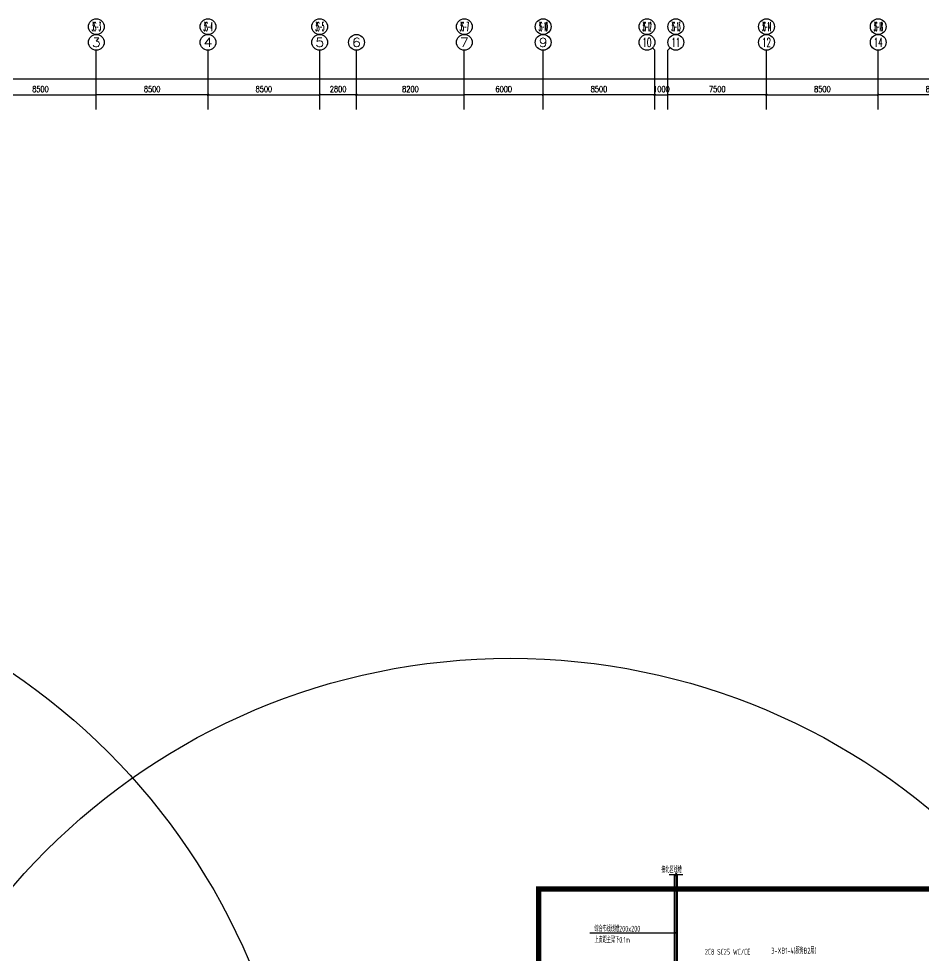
# Model space of a CAD drawing. Extents: x 0 to 3879896, y -114000 to 391286.
# Drawn here: x 1962917 to 2031749, y 320028 to 391286 of the extents above; entities that cross this region are included whole.
import ezdxf
from ezdxf.enums import TextEntityAlignment as Align

# ---------------------------------------------------------------- set-up
doc = ezdxf.new("R2010")
doc.units = 0
doc.header["$LTSCALE"] = 1000
doc.header["$MEASUREMENT"] = 0
doc.linetypes.add('SZGX_a-zzgr$0$DASHDOT2', pattern=[6, 3, -1.5, 0, -1.5])
doc.layers.get('0').update_dxf_attribs({"linetype": 'CONTINUOUS'})
doc.layers.get('Defpoints').update_dxf_attribs({"linetype": 'CONTINUOUS'})
doc.layers.add('Arc_建筑红线', color=1, linetype='CONTINUOUS', lineweight=40)
for name, color, linetype in [('AXIS', 3, 'CONTINUOUS'), ('AXIS_TEXT', 7, 'CONTINUOUS'), ('CABLETRAY_DOTE', 5, 'CONTINUOUS'), ('T-BAS', 11, '485_LINE'), ('T-BSA TEXT', 7, '485_LINE'), ('T-I-CHANNELS', 2, 'CONTINUOUS'), ('T-METER DATA', 150, 'C_LINE'), ('T-TEXT', 7, 'CONTINUOUS')]:
    doc.layers.add(name, color=color, linetype=linetype)
doc.styles.add('_TCH_AXIS', font='COMPLEX', dxfattribs={"bigfont": 'GBCBIG'})
doc.styles.add('DIM_FONT', font='SIMPLEX', dxfattribs={"width": 0.7, "bigfont": 'GBCBIG'})
doc.styles.add('GBSTYLE', font='gbxwxt.shx', dxfattribs={"width": 0.6, "bigfont": 'gbhzfs.shx'})
doc.styles.get("Standard").update_dxf_attribs({"font": 'GBENOR', "bigfont": 'GBCBIG'})
doc.linetypes.add('485_LINE', pattern='A,25.7,-3.58,["485",Standard,S=2.54,R=0,X=-3.2,Y=-1.27],-3.85', length=33.13)
doc.linetypes.add('C_LINE', pattern='A,25.7,-2.08,["C",Standard,S=2.54,R=0,X=-0.54,Y=-1.27],-2.35', length=30.13)
doc.dimstyles.new('DIMN', dxfattribs={"dimscale": 1.5, "dimtxt": 300, "dimasz": 100, "dimexe": 250, "dimexo": 300, "dimgap": 150, "dimtad": 1, "dimdec": 0, "dimzin": 0, "dimdsep": 46, "dimtxsty": 'DIM_FONT', "dimblk": 'ARCHTICK', "dimcen": 0.09, "dimclrt": 7, "dimazin": 2, "dimtfac": 1, "dimtdec": 0, "dimtix": 1, "dimtmove": 2, "dimatfit": 3, "dimldrblk": 'ARCHTICK', "dimfxl": 1, "dimtolj": 1, "dimtzin": 0, "dimarcsym": 0})

# ---------------------------------------------------------------- blocks, each defined once
blk = doc.blocks.new('_ArchTick')
at = {"color": 0, "linetype": 'ByBlock', "const_width": 0.4}
blk.add_lwpolyline([(-0.5, -0.5), (0.5, 0.5)], dxfattribs=at)
blk = doc.blocks.new('*D527')
at = {"layer": 'AXIS', "color": 0, "lineweight": -2}
for p, q in [((1886471, 384836), (1886471, 387061)), ((2274821, 384836), (2274821, 387061)), ((2274821, 386686), (1886471, 386686))]:
    blk.add_line(p, q, dxfattribs=at)
at = {"layer": 'Defpoints', "color": 0, "transparency": 16777216}
for p in [(1886471, 386686), (1886471, 384386), (2274821, 384386)]:
    blk.add_point(p, dxfattribs=at)
at = {"layer": 'AXIS', "color": 0, "lineweight": -2, "xscale": 150, "yscale": 150, "zscale": 150, "rotation": 180}
blk.add_blockref('_ArchTick', (1886471, 386686), dxfattribs=at)
at = {"layer": 'AXIS', "color": 0, "lineweight": -2, "xscale": 150, "yscale": 150, "zscale": 150}
blk.add_blockref('_ArchTick', (2274821, 386686), dxfattribs=at)
at = {"layer": 'AXIS', "color": 7, "insert": (2113321, 387136), "char_height": 450, "attachment_point": 5, "style": 'DIM_FONT'}
blk.add_mtext('\\A1;388350', dxfattribs=at)
blk = doc.blocks.new('*D528')
at = {"layer": 'AXIS', "color": 0, "lineweight": -2}
for p, q in [((1960321, 384836), (1960321, 385861)), ((1968821, 384836), (1968821, 385861)), ((1960321, 385486), (1968821, 385486))]:
    blk.add_line(p, q, dxfattribs=at)
at = {"layer": 'Defpoints', "color": 0, "transparency": 16777216}
for p in [(1968821, 385486), (1960321, 384386), (1968821, 384386)]:
    blk.add_point(p, dxfattribs=at)
at = {"layer": 'AXIS', "color": 0, "lineweight": -2, "xscale": 150, "yscale": 150, "zscale": 150, "rotation": 180}
blk.add_blockref('_ArchTick', (1960321, 385486), dxfattribs=at)
at = {"layer": 'AXIS', "color": 0, "lineweight": -2, "xscale": 150, "yscale": 150, "zscale": 150}
blk.add_blockref('_ArchTick', (1968821, 385486), dxfattribs=at)
at = {"layer": 'AXIS', "color": 7, "insert": (1964571, 385936), "char_height": 450, "attachment_point": 5, "style": 'DIM_FONT'}
blk.add_mtext('\\A1;8500', dxfattribs=at)
blk = doc.blocks.new('*D529')
at = {"layer": 'AXIS', "color": 0, "lineweight": -2}
for p, q in [((1977321, 384836), (1977321, 385861)), ((1985821, 384836), (1985821, 385861)), ((1977321, 385486), (1985821, 385486))]:
    blk.add_line(p, q, dxfattribs=at)
at = {"layer": 'Defpoints', "color": 0, "transparency": 16777216}
for p in [(1985821, 385486), (1977321, 384386), (1985821, 384386)]:
    blk.add_point(p, dxfattribs=at)
at = {"layer": 'AXIS', "color": 0, "lineweight": -2, "xscale": 150, "yscale": 150, "zscale": 150, "rotation": 180}
blk.add_blockref('_ArchTick', (1977321, 385486), dxfattribs=at)
at = {"layer": 'AXIS', "color": 0, "lineweight": -2, "xscale": 150, "yscale": 150, "zscale": 150}
blk.add_blockref('_ArchTick', (1985821, 385486), dxfattribs=at)
at = {"layer": 'AXIS', "color": 7, "insert": (1981571, 385936), "char_height": 450, "attachment_point": 5, "style": 'DIM_FONT'}
blk.add_mtext('\\A1;8500', dxfattribs=at)
blk = doc.blocks.new('*D530')
at = {"layer": 'AXIS', "color": 0, "lineweight": -2}
for p, q in [((1968821, 384836), (1968821, 385861)), ((1977321, 384836), (1977321, 385861)), ((1977321, 385486), (1968821, 385486))]:
    blk.add_line(p, q, dxfattribs=at)
at = {"layer": 'Defpoints', "color": 0, "transparency": 16777216}
for p in [(1968821, 385486), (1968821, 384386), (1977321, 384386)]:
    blk.add_point(p, dxfattribs=at)
at = {"layer": 'AXIS', "color": 0, "lineweight": -2, "xscale": 150, "yscale": 150, "zscale": 150, "rotation": 180}
blk.add_blockref('_ArchTick', (1968821, 385486), dxfattribs=at)
at = {"layer": 'AXIS', "color": 0, "lineweight": -2, "xscale": 150, "yscale": 150, "zscale": 150}
blk.add_blockref('_ArchTick', (1977321, 385486), dxfattribs=at)
at = {"layer": 'AXIS', "color": 7, "insert": (1973071, 385936), "char_height": 450, "attachment_point": 5, "style": 'DIM_FONT'}
blk.add_mtext('\\A1;8500', dxfattribs=at)
blk = doc.blocks.new('*D531')
at = {"layer": 'AXIS', "color": 0, "lineweight": -2}
for p, q in [((2011321, 384836), (2011321, 385861)), ((2012321, 384836), (2012321, 385861)), ((2011321, 385486), (2012321, 385486))]:
    blk.add_line(p, q, dxfattribs=at)
at = {"layer": 'Defpoints', "color": 0, "transparency": 16777216}
for p in [(2012321, 385486), (2011321, 384386), (2012321, 384386)]:
    blk.add_point(p, dxfattribs=at)
at = {"layer": 'AXIS', "color": 0, "lineweight": -2, "xscale": 150, "yscale": 150, "zscale": 150, "rotation": 180}
blk.add_blockref('_ArchTick', (2011321, 385486), dxfattribs=at)
at = {"layer": 'AXIS', "color": 0, "lineweight": -2, "xscale": 150, "yscale": 150, "zscale": 150}
blk.add_blockref('_ArchTick', (2012321, 385486), dxfattribs=at)
at = {"layer": 'AXIS', "color": 7, "insert": (2011821, 385936), "char_height": 450, "attachment_point": 5, "style": 'DIM_FONT'}
blk.add_mtext('\\A1;1000', dxfattribs=at)
blk = doc.blocks.new('*D532')
at = {"layer": 'AXIS', "color": 0, "lineweight": -2}
for p, q in [((2002821, 384836), (2002821, 385861)), ((2011321, 384836), (2011321, 385861)), ((2011321, 385486), (2002821, 385486))]:
    blk.add_line(p, q, dxfattribs=at)
at = {"layer": 'Defpoints', "color": 0, "transparency": 16777216}
for p in [(2002821, 385486), (2002821, 384386), (2011321, 384386)]:
    blk.add_point(p, dxfattribs=at)
at = {"layer": 'AXIS', "color": 0, "lineweight": -2, "xscale": 150, "yscale": 150, "zscale": 150, "rotation": 180}
blk.add_blockref('_ArchTick', (2002821, 385486), dxfattribs=at)
at = {"layer": 'AXIS', "color": 0, "lineweight": -2, "xscale": 150, "yscale": 150, "zscale": 150}
blk.add_blockref('_ArchTick', (2011321, 385486), dxfattribs=at)
at = {"layer": 'AXIS', "color": 7, "insert": (2007071, 385936), "char_height": 450, "attachment_point": 5, "style": 'DIM_FONT'}
blk.add_mtext('\\A1;8500', dxfattribs=at)
blk = doc.blocks.new('*D533')
at = {"layer": 'AXIS', "color": 0, "lineweight": -2}
for p, q in [((1985821, 384836), (1985821, 385861)), ((1988621, 384836), (1988621, 385861)), ((1988621, 385486), (1985821, 385486))]:
    blk.add_line(p, q, dxfattribs=at)
at = {"layer": 'Defpoints', "color": 0, "transparency": 16777216}
for p in [(1985821, 385486), (1985821, 384386), (1988621, 384386)]:
    blk.add_point(p, dxfattribs=at)
at = {"layer": 'AXIS', "color": 0, "lineweight": -2, "xscale": 150, "yscale": 150, "zscale": 150, "rotation": 180}
blk.add_blockref('_ArchTick', (1985821, 385486), dxfattribs=at)
at = {"layer": 'AXIS', "color": 0, "lineweight": -2, "xscale": 150, "yscale": 150, "zscale": 150}
blk.add_blockref('_ArchTick', (1988621, 385486), dxfattribs=at)
at = {"layer": 'AXIS', "color": 7, "insert": (1987221, 385936), "char_height": 450, "attachment_point": 5, "style": 'DIM_FONT'}
blk.add_mtext('\\A1;2800', dxfattribs=at)
blk = doc.blocks.new('*D534')
at = {"layer": 'AXIS', "color": 0, "lineweight": -2}
for p, q in [((1988621, 384836), (1988621, 385861)), ((1996821, 384836), (1996821, 385861)), ((1988621, 385486), (1996821, 385486))]:
    blk.add_line(p, q, dxfattribs=at)
at = {"layer": 'Defpoints', "color": 0, "transparency": 16777216}
for p in [(1996821, 385486), (1988621, 384386), (1996821, 384386)]:
    blk.add_point(p, dxfattribs=at)
at = {"layer": 'AXIS', "color": 0, "lineweight": -2, "xscale": 150, "yscale": 150, "zscale": 150, "rotation": 180}
blk.add_blockref('_ArchTick', (1988621, 385486), dxfattribs=at)
at = {"layer": 'AXIS', "color": 0, "lineweight": -2, "xscale": 150, "yscale": 150, "zscale": 150}
blk.add_blockref('_ArchTick', (1996821, 385486), dxfattribs=at)
at = {"layer": 'AXIS', "color": 7, "insert": (1992721, 385936), "char_height": 450, "attachment_point": 5, "style": 'DIM_FONT'}
blk.add_mtext('\\A1;8200', dxfattribs=at)
blk = doc.blocks.new('*D535')
at = {"layer": 'AXIS', "color": 0, "lineweight": -2}
for p, q in [((1996821, 384836), (1996821, 385861)), ((2002821, 384836), (2002821, 385861)), ((2002821, 385486), (1996821, 385486))]:
    blk.add_line(p, q, dxfattribs=at)
at = {"layer": 'Defpoints', "color": 0, "transparency": 16777216}
for p in [(1996821, 385486), (1996821, 384386), (2002821, 384386)]:
    blk.add_point(p, dxfattribs=at)
at = {"layer": 'AXIS', "color": 0, "lineweight": -2, "xscale": 150, "yscale": 150, "zscale": 150, "rotation": 180}
blk.add_blockref('_ArchTick', (1996821, 385486), dxfattribs=at)
at = {"layer": 'AXIS', "color": 0, "lineweight": -2, "xscale": 150, "yscale": 150, "zscale": 150}
blk.add_blockref('_ArchTick', (2002821, 385486), dxfattribs=at)
at = {"layer": 'AXIS', "color": 7, "insert": (1999821, 385936), "char_height": 450, "attachment_point": 5, "style": 'DIM_FONT'}
blk.add_mtext('\\A1;6000', dxfattribs=at)
blk = doc.blocks.new('*D536')
at = {"layer": 'AXIS', "color": 0, "lineweight": -2}
for p, q in [((2012321, 384836), (2012321, 385861)), ((2019821, 384836), (2019821, 385861)), ((2019821, 385486), (2012321, 385486))]:
    blk.add_line(p, q, dxfattribs=at)
at = {"layer": 'Defpoints', "color": 0, "transparency": 16777216}
for p in [(2012321, 385486), (2012321, 384386), (2019821, 384386)]:
    blk.add_point(p, dxfattribs=at)
at = {"layer": 'AXIS', "color": 0, "lineweight": -2, "xscale": 150, "yscale": 150, "zscale": 150, "rotation": 180}
blk.add_blockref('_ArchTick', (2012321, 385486), dxfattribs=at)
at = {"layer": 'AXIS', "color": 0, "lineweight": -2, "xscale": 150, "yscale": 150, "zscale": 150}
blk.add_blockref('_ArchTick', (2019821, 385486), dxfattribs=at)
at = {"layer": 'AXIS', "color": 7, "insert": (2016071, 385936), "char_height": 450, "attachment_point": 5, "style": 'DIM_FONT'}
blk.add_mtext('\\A1;7500', dxfattribs=at)
blk = doc.blocks.new('*D537')
at = {"layer": 'AXIS', "color": 0, "lineweight": -2}
for p, q in [((2019821, 384836), (2019821, 385861)), ((2028321, 384836), (2028321, 385861)), ((2019821, 385486), (2028321, 385486))]:
    blk.add_line(p, q, dxfattribs=at)
at = {"layer": 'Defpoints', "color": 0, "transparency": 16777216}
for p in [(2028321, 385486), (2019821, 384386), (2028321, 384386)]:
    blk.add_point(p, dxfattribs=at)
at = {"layer": 'AXIS', "color": 0, "lineweight": -2, "xscale": 150, "yscale": 150, "zscale": 150, "rotation": 180}
blk.add_blockref('_ArchTick', (2019821, 385486), dxfattribs=at)
at = {"layer": 'AXIS', "color": 0, "lineweight": -2, "xscale": 150, "yscale": 150, "zscale": 150}
blk.add_blockref('_ArchTick', (2028321, 385486), dxfattribs=at)
at = {"layer": 'AXIS', "color": 7, "insert": (2024071, 385936), "char_height": 450, "attachment_point": 5, "style": 'DIM_FONT'}
blk.add_mtext('\\A1;8500', dxfattribs=at)
blk = doc.blocks.new('*D538')
at = {"layer": 'AXIS', "color": 0, "lineweight": -2}
for p, q in [((2028321, 384836), (2028321, 385861)), ((2036821, 384836), (2036821, 385861)), ((2036821, 385486), (2028321, 385486))]:
    blk.add_line(p, q, dxfattribs=at)
at = {"layer": 'Defpoints', "color": 0, "transparency": 16777216}
for p in [(2028321, 385486), (2028321, 384386), (2036821, 384386)]:
    blk.add_point(p, dxfattribs=at)
at = {"layer": 'AXIS', "color": 0, "lineweight": -2, "xscale": 150, "yscale": 150, "zscale": 150, "rotation": 180}
blk.add_blockref('_ArchTick', (2028321, 385486), dxfattribs=at)
at = {"layer": 'AXIS', "color": 0, "lineweight": -2, "xscale": 150, "yscale": 150, "zscale": 150}
blk.add_blockref('_ArchTick', (2036821, 385486), dxfattribs=at)
at = {"layer": 'AXIS', "color": 7, "insert": (2032571, 385936), "char_height": 450, "attachment_point": 5, "style": 'DIM_FONT'}
blk.add_mtext('\\A1;8500', dxfattribs=at)

msp = doc.modelspace()

# ---------------------------------------------------------------- hatches: boundary and pattern name
at = {"layer": 'T-TEXT', "linetype": 'ByBlock'}
h = msp.add_hatch(color=256, dxfattribs=at)
edge = h.paths.add_edge_path()
edge.add_arc((2012821.4, 321730.6), 37.5, 0, 360)

# ---------------------------------------------------------------- linework, layer by layer
at = {"layer": 'Arc_建筑红线', "color": 20, "linetype": 'SZGX_a-zzgr$0$DASHDOT2', "ltscale": 0.2, "const_width": 400, "elevation": 0}
msp.add_lwpolyline([(2129528.4, 303600.5), (2137528.4, 311600.5), (2154948.4, 311600.5), (2154948.4, 325060.5), (2002488.4, 325060.5), (2002488.4, 311600.5), (1884278.4, 311600.5), (1883028.4, 309100.5), (1883028.4, 224070.5), (1988318.4, 224070.5), (1988318.4, 129100.5), (2129528.4, 129100.5), (2129528.4, 303600.5)], dxfattribs=at)
at = {"layer": 'AXIS'}
for p, q in [((1968821.4, 384386), (1968821.4, 388886)), ((1977321.4, 384386), (1977321.4, 388886)), ((1985821.4, 384386), (1985821.4, 388886)), ((1988621.4, 384386), (1988621.4, 388886)), ((1996821.4, 384386), (1996821.4, 388886)), ((2002821.4, 384386), (2002821.4, 388886)), ((2011145.7, 389061.7), (2011321.4, 388886)), ((2011321.4, 384386), (2011321.4, 388886)), ((2012497.2, 389061.7), (2012321.4, 388886)), ((2012321.4, 384386), (2012321.4, 388886)), ((2019821.4, 384386), (2019821.4, 388886)), ((2028321.4, 384386), (2028321.4, 388886))]:
    msp.add_line(p, q, dxfattribs=at)
for centre in [(1968821.4, 390686), (1977321.4, 390686), (1985821.4, 390686), (1996821.4, 390686), (2002821.4, 390686), (2010721.4, 390686), (2012921.4, 390686), (2019821.4, 390686), (2028321.4, 390686), (1968821.4, 389486), (1977321.4, 389486), (1985821.4, 389486), (1988621.4, 389486), (1996821.4, 389486), (2002821.4, 389486), (2010721.4, 389486), (2012921.4, 389486), (2019821.4, 389486), (2028321.4, 389486)]:
    msp.add_circle(centre, 600, dxfattribs=at)
at = {"layer": 'CABLETRAY_DOTE'}
msp.add_line((2012921.4, 326176.5, 0), (2012921.4, 310936.8, 0), dxfattribs=at)
at = {"layer": 'T-I-CHANNELS'}
for p, q in [((2012821.4, 310936.8, 0), (2012821.4, 326176.5, 0)), ((2012821.4, 326176.5, 0), (2013021.4, 326176.5, 0)), ((2013021.4, 326176.5, 0), (2013021.4, 310936.8, 0))]:
    msp.add_line(p, q, dxfattribs=at)
at = {"layer": 'T-I-CHANNELS', "elevation": 0}
msp.add_lwpolyline([(2012399.8, 326177), (2012879.8, 326176.6), (2012900.5, 326058.4), (2012942.4, 326294.7), (2012963.1, 326176.5), (2013439.8, 326176.1)], dxfattribs=at)
at = {"layer": 'T-METER DATA', "color": 1, "linetype": 'ByBlock'}
for centre in [(1934380.6, 300106.3), (2000340.4, 292621.3)]:
    msp.add_circle(centre, 50000, dxfattribs=at)
at = {"layer": 'T-TEXT', "linetype": 'ByBlock'}
msp.add_line((2006374.7, 321730.6, 0), (2012821.4, 321730.6, 0), dxfattribs=at)
msp.add_circle((2012821.4, 321730.6, 0), 37.5, dxfattribs=at)

# ---------------------------------------------------------------- texts
at = {"layer": 'AXIS_TEXT', "style": '_TCH_AXIS'}
for s, height, width, p, p2 in [('3S-3', 678.82, 0.265823, (1968482, 390346.6), (1969160.9, 390346.6)), ('3S-4', 678.82, 0.259259, (1976982, 390346.6), (1977660.9, 390346.6)), ('3S-5', 678.82, 0.265823, (1985482, 390346.6), (1986160.9, 390346.6)), ('3S-7', 678.82, 0.265823, (1996482, 390346.6), (1997160.9, 390346.6)), ('3S-10', 678.82, 0.223404, (2002482, 390346.6), (2003160.9, 390346.6)), ('3S-12', 678.82, 0.223404, (2010382, 390346.6), (2011060.9, 390346.6)), ('3S-13', 678.82, 0.223404, (2012582, 390346.6), (2013260.9, 390346.6)), ('3S-14', 678.82, 0.21875, (2019482, 390346.6), (2020160.9, 390346.6)), ('3S-18', 678.82, 0.223404, (2027982, 390346.6), (2028660.9, 390346.6)), ('3', 678.8, 1.5, (1968482, 389146.6), (1969160.9, 389146.6)), ('4', 678.8, 1.3125, (1976982, 389146.6), (1977660.9, 389146.6)), ('5', 678.8, 1.5, (1985482, 389146.6), (1986160.9, 389146.6)), ('6', 678.8, 1.5, (1988282, 389146.6), (1988960.9, 389146.6)), ('7', 678.8, 1.5, (1996482, 389146.6), (1997160.9, 389146.6)), ('9', 678.8, 1.5, (2002482, 389146.6), (2003160.9, 389146.6)), ('10', 678.82, 0.724138, (2010382, 389146.6), (2011060.9, 389146.6)), ('11', 678.82, 0.875, (2012582, 389146.6), (2013260.9, 389146.6)), ('12', 678.82, 0.724138, (2019482, 389146.6), (2020160.9, 389146.6)), ('14', 678.82, 0.677419, (2027982, 389146.6), (2028660.9, 389146.6))]:
    msp.add_text(s, height=height, dxfattribs=dict(at, width=width)).set_placement(p, p2, align=Align.FIT)
at = {"layer": 'T-BAS', "linetype": 'ByBlock', "style": 'GBSTYLE', "width": 0.7}
msp.add_text('3-XB1-4(服务B2层)', height=450, dxfattribs=at).set_placement((2020191.5, 320155, 0))
at = {"layer": 'T-BSA TEXT', "linetype": 'ByBlock', "style": 'GBSTYLE', "width": 0.7}
msp.add_text('2C8 SC25 WC/CE', height=450, dxfattribs=at).set_placement((2015127.4, 320067.6))
at = {"layer": 'T-TEXT', "linetype": 'ByBlock', "style": 'GBSTYLE', "width": 0.7}
for s, p in [('接北区线槽', (2011808.4, 326311, 0)), ('综合布线线槽200x200', (2006716.6, 321819.9, 0)), ('上皮距主梁下0.1m', (2006724.4, 320979.3, 0))]:
    msp.add_text(s, height=450, dxfattribs=at).set_placement(p)

# ---------------------------------------------------------------- dimensions: what is measured, and where the dimension line sits
at = {"layer": 'AXIS'}
for base, p1, p2, picture, middle in [((1886471.4, 386686), (2274821.4, 384386), (1886471.4, 384386), '*D527', (2113321.4, 387136)), ((1968821.4, 385486), (1977321.4, 384386), (1968821.4, 384386), '*D530', (1973071.4, 385936)), ((1985821.4, 385486), (1988621.4, 384386), (1985821.4, 384386), '*D533', (1987221.4, 385936)), ((1996821.4, 385486), (2002821.4, 384386), (1996821.4, 384386), '*D535', (1999821.4, 385936)), ((2002821.4, 385486), (2011321.4, 384386), (2002821.4, 384386), '*D532', (2007071.4, 385936)), ((2012321.4, 385486), (2019821.4, 384386), (2012321.4, 384386), '*D536', (2016071.4, 385936)), ((2028321.4, 385486), (2036821.4, 384386), (2028321.4, 384386), '*D538', (2032571.4, 385936))]:
    dim = msp.add_linear_dim(base=base, p1=p1, p2=p2, angle=180, dimstyle='DIMN', dxfattribs=at)
    dim.commit()
    dim.dimension.update_dxf_attribs({"geometry": picture, "text_midpoint": middle, "dimtype": 128})
for base, p1, p2, picture, middle in [((1968821.4, 385486), (1960321.4, 384386), (1968821.4, 384386), '*D528', (1964571.4, 385936)), ((1985821.4, 385486), (1977321.4, 384386), (1985821.4, 384386), '*D529', (1981571.4, 385936)), ((1996821.4, 385486), (1988621.4, 384386), (1996821.4, 384386), '*D534', (1992721.4, 385936)), ((2012321.4, 385486), (2011321.4, 384386), (2012321.4, 384386), '*D531', (2011821.4, 385936)), ((2028321.4, 385486), (2019821.4, 384386), (2028321.4, 384386), '*D537', (2024071.4, 385936))]:
    dim = msp.add_linear_dim(base=base, p1=p1, p2=p2, dimstyle='DIMN', dxfattribs=at)
    dim.commit()
    dim.dimension.update_dxf_attribs({"geometry": picture, "text_midpoint": middle, "dimtype": 128})

doc.saveas('drawing.dxf')
